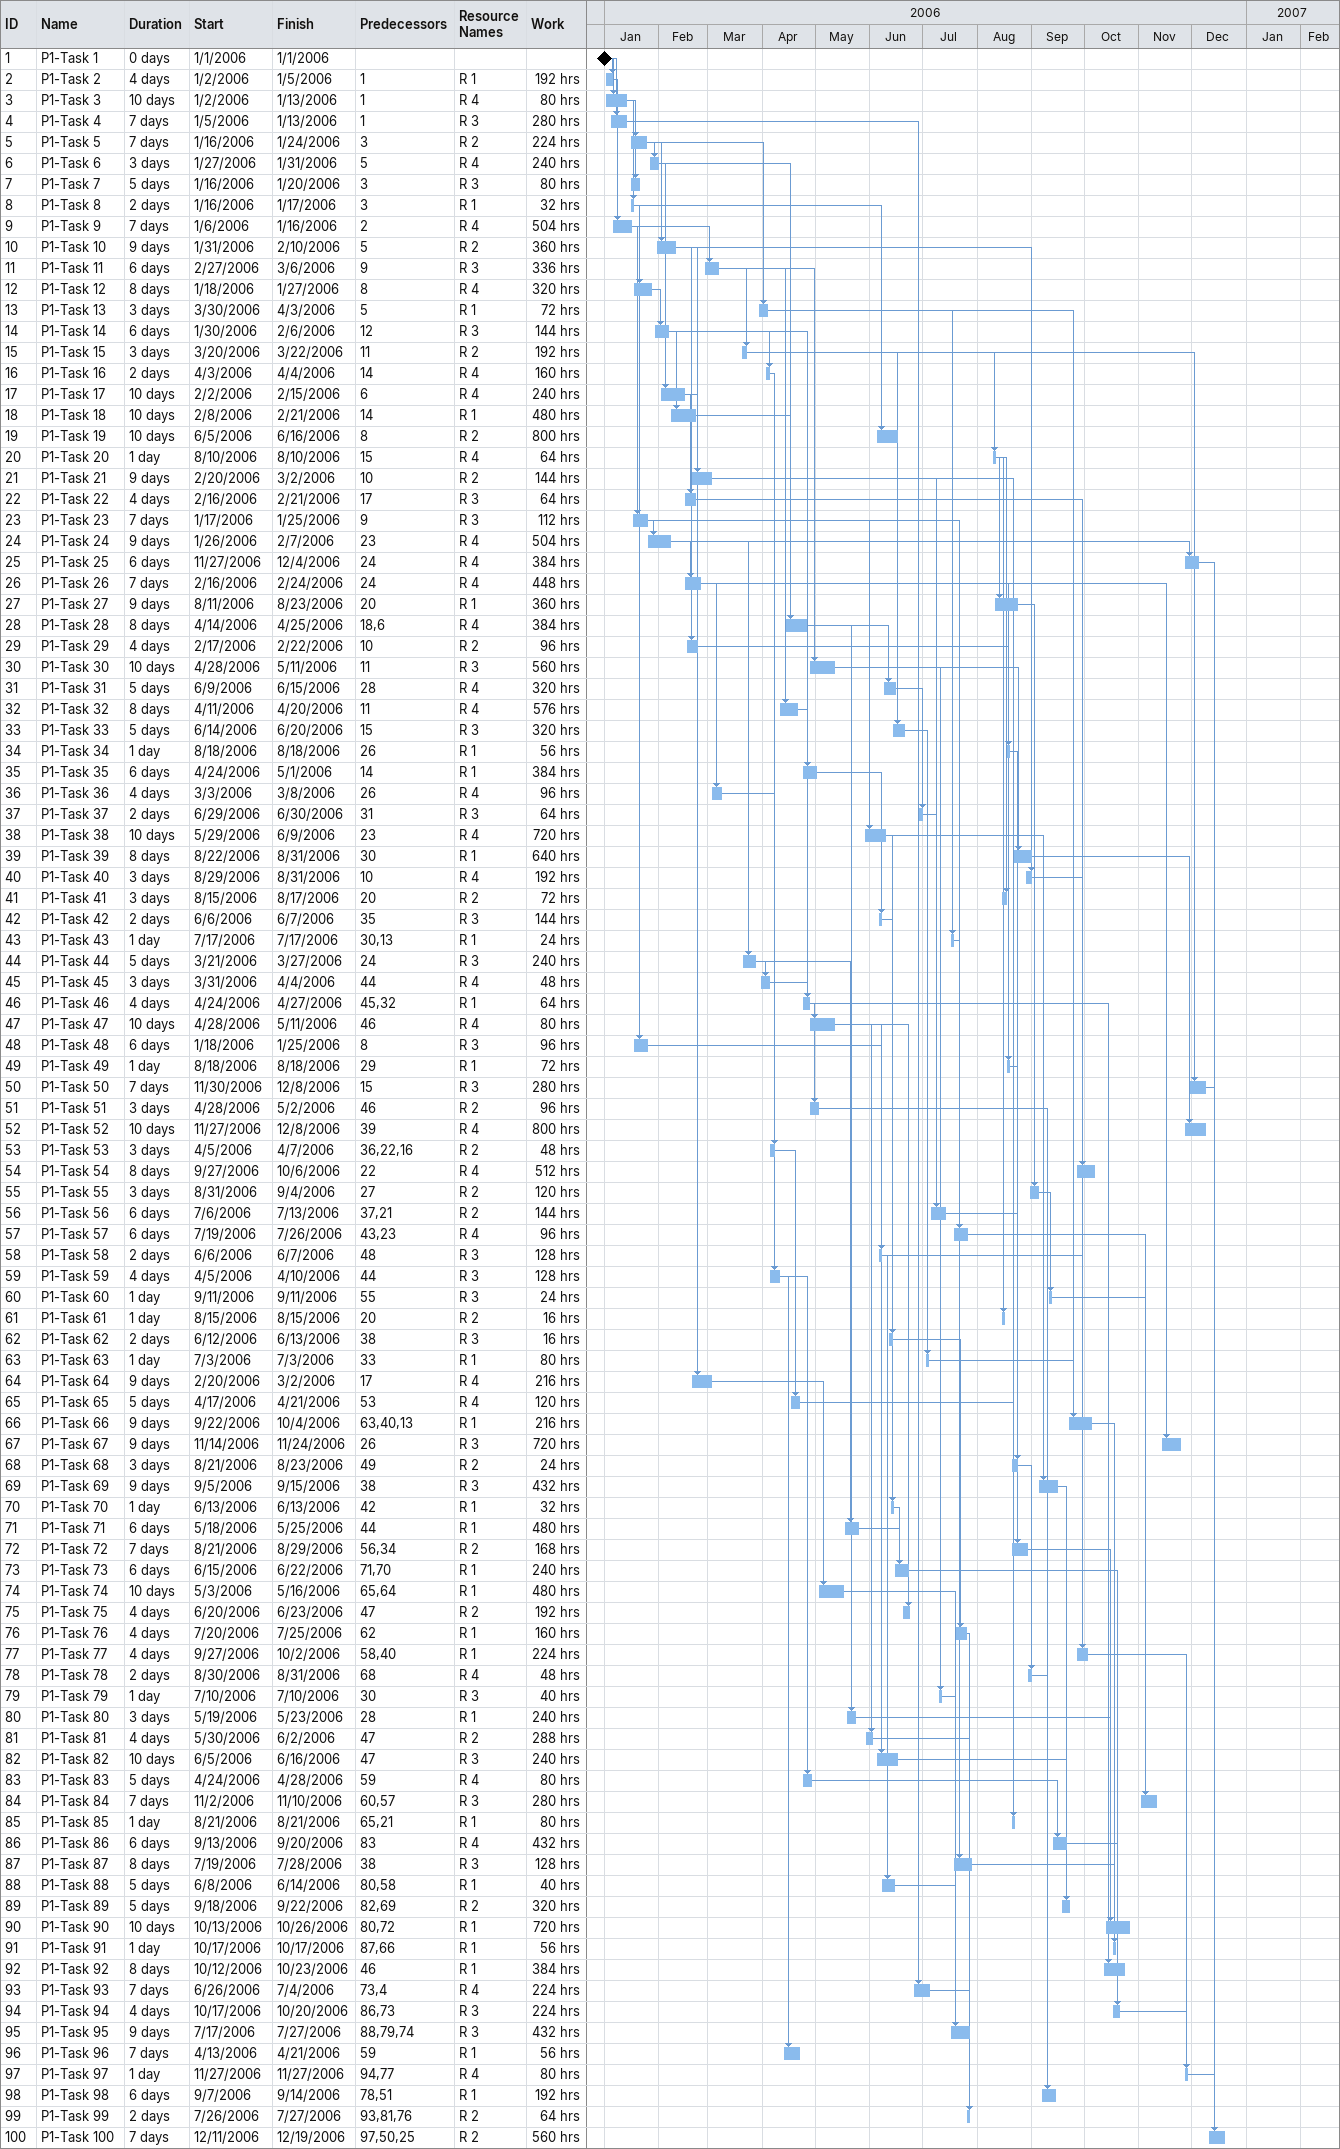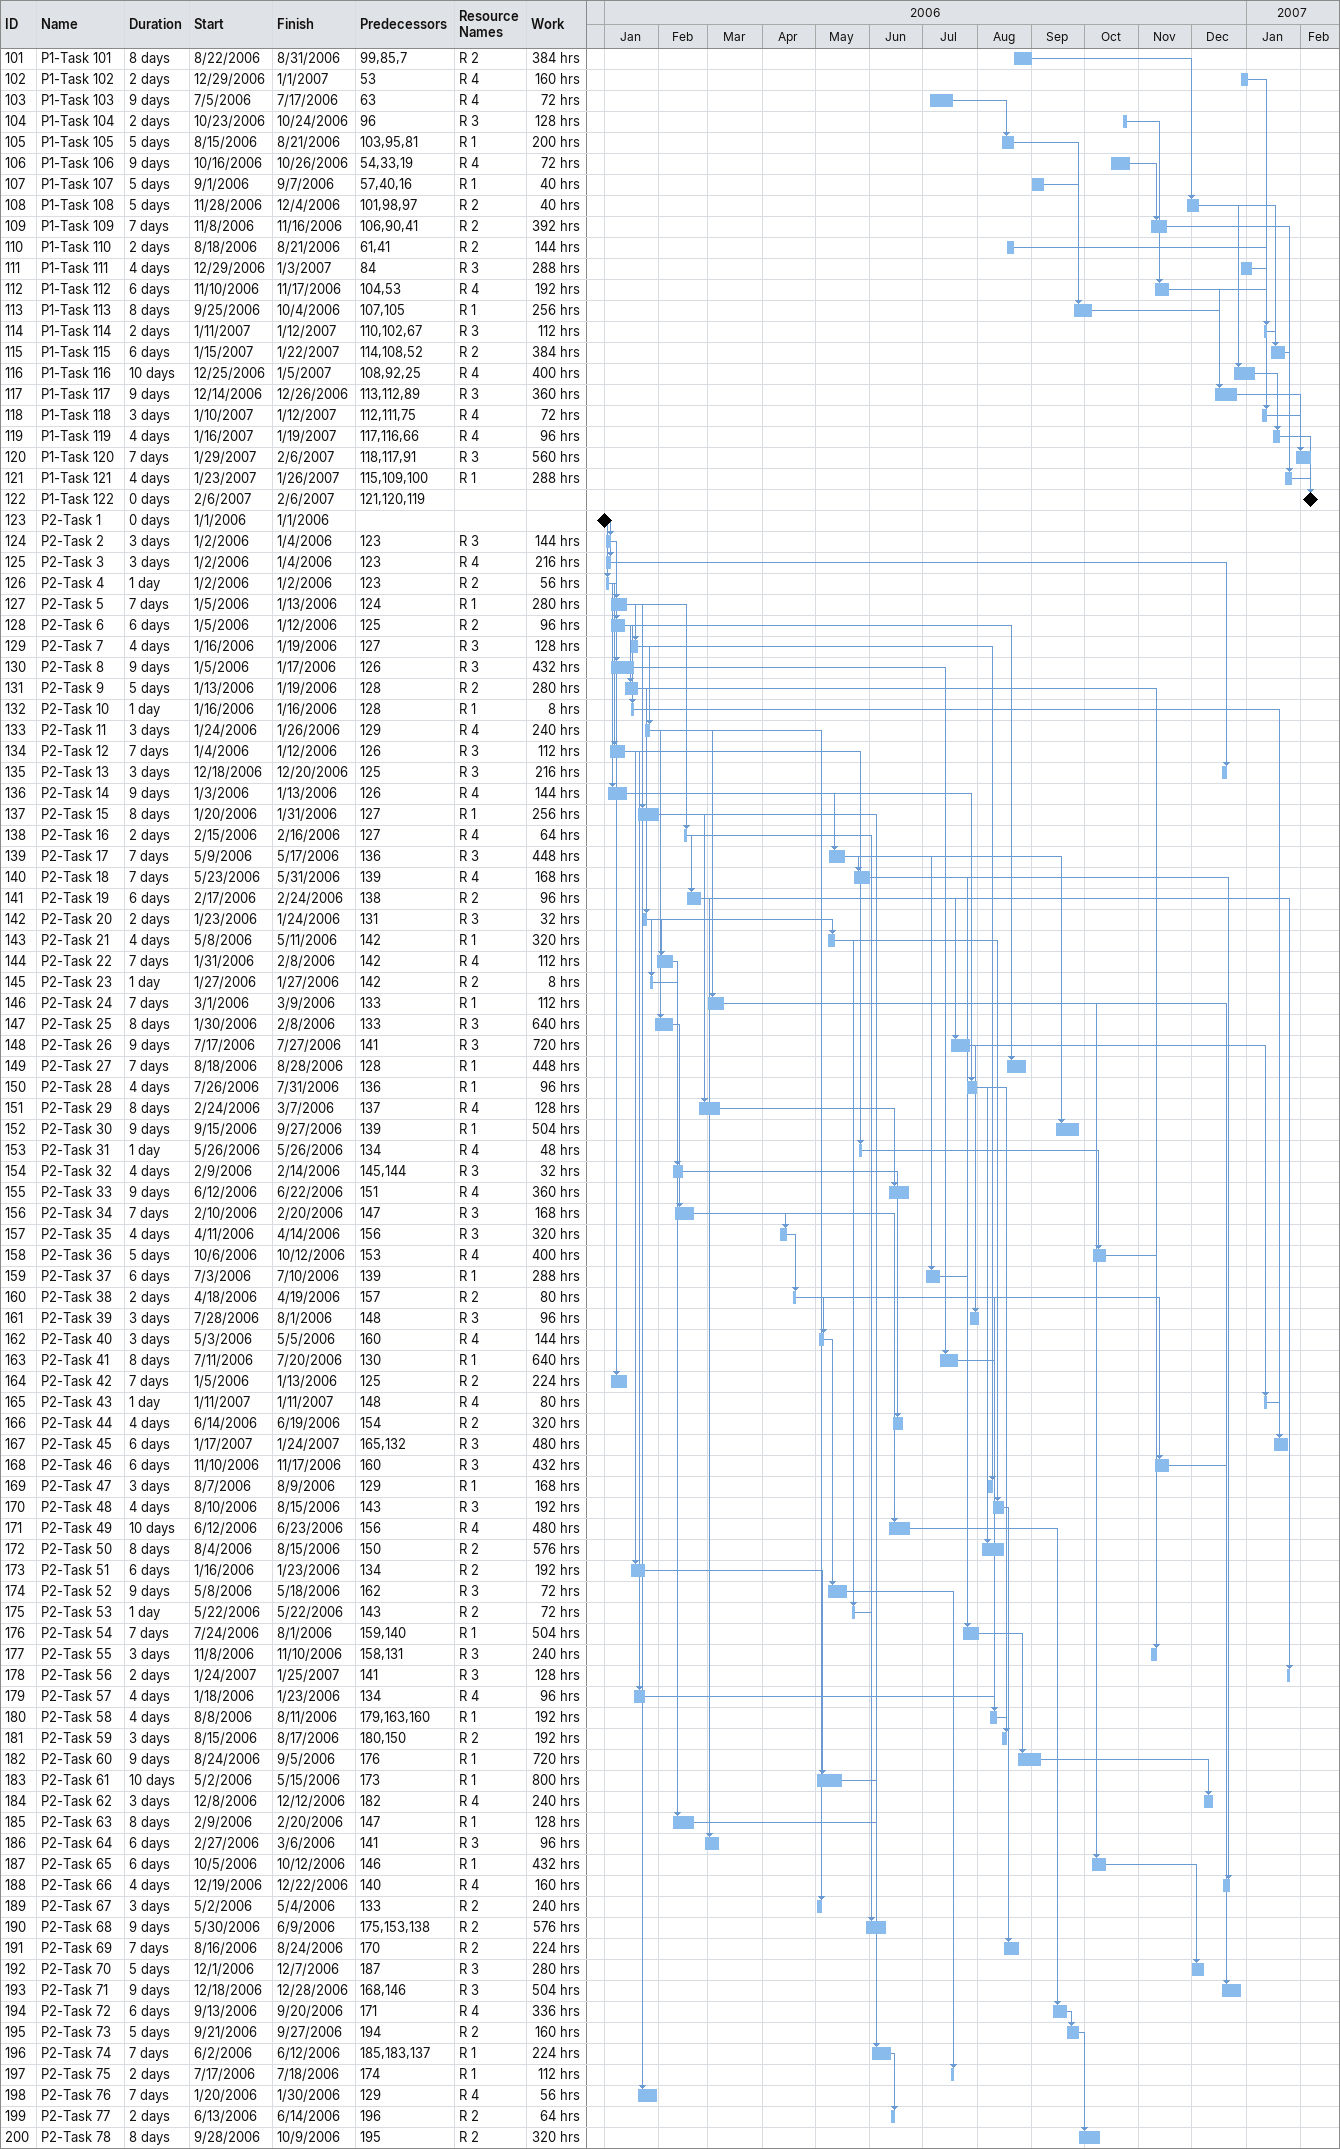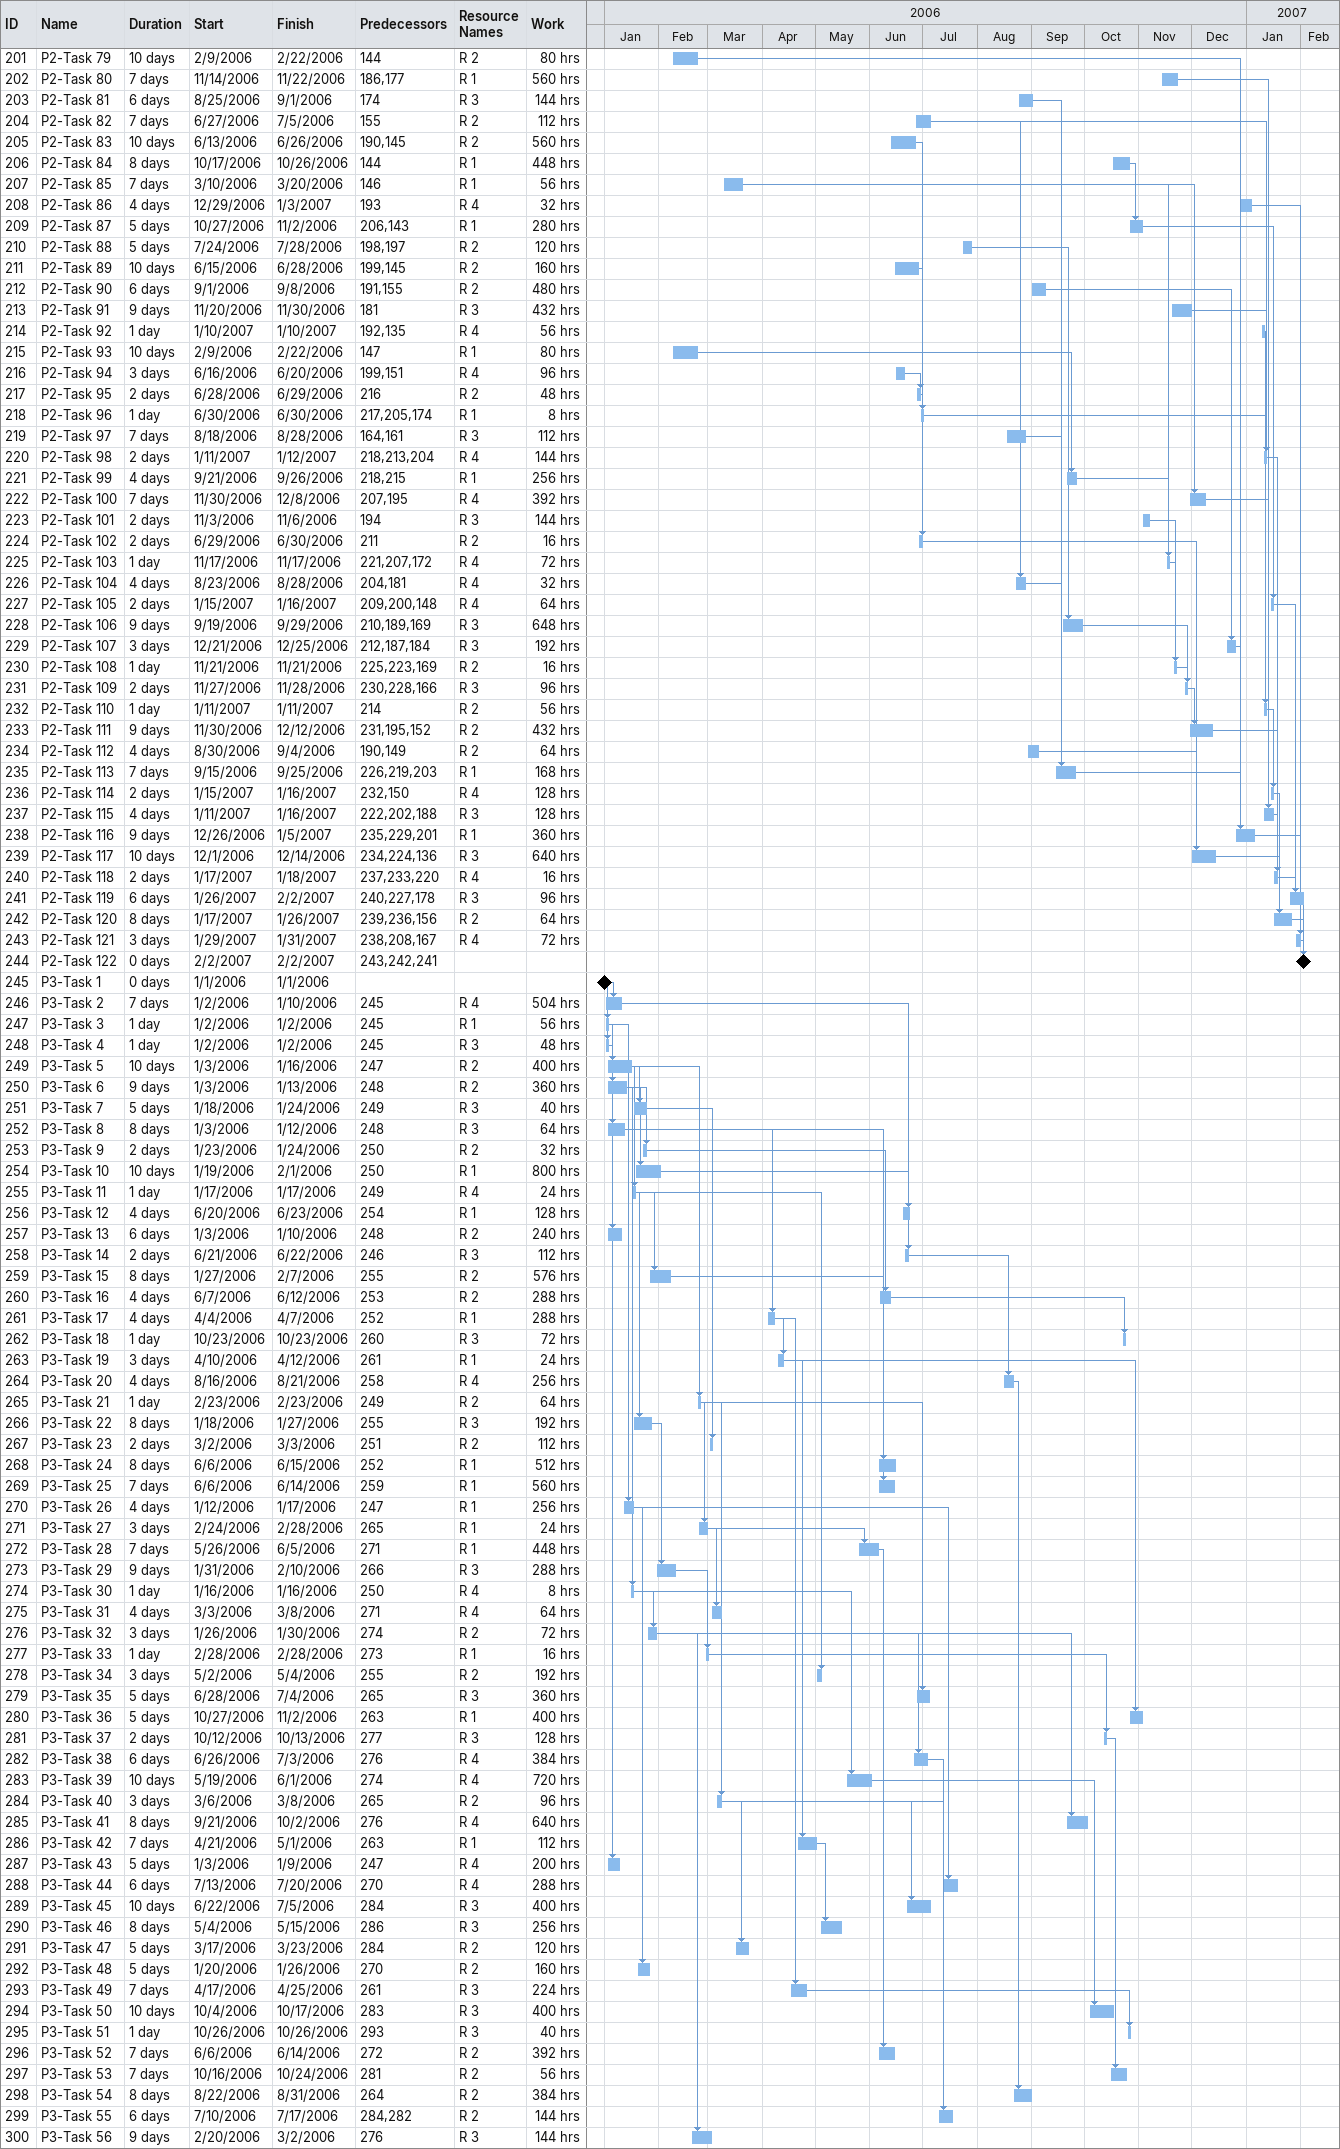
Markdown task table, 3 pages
| ID | Task | Duration | Start | Finish | Predecessors | Resources | Work (h) |
|---|---|---|---|---|---|---|---|
| 1 | P1-Task 1 | 0d | 2006-01-01 | 2006-01-01 |  |  |  |
| 2 | P1-Task 2 | 4d | 2006-01-02 | 2006-01-05 | 1 | R 1 | 192 |
| 3 | P1-Task 3 | 10d | 2006-01-02 | 2006-01-13 | 1 | R 4 | 80 |
| 4 | P1-Task 4 | 7d | 2006-01-05 | 2006-01-13 | 1 | R 3 | 280 |
| 5 | P1-Task 5 | 7d | 2006-01-16 | 2006-01-24 | 3 | R 2 | 224 |
| 6 | P1-Task 6 | 3d | 2006-01-27 | 2006-01-31 | 5 | R 4 | 240 |
| 7 | P1-Task 7 | 5d | 2006-01-16 | 2006-01-20 | 3 | R 3 | 80 |
| 8 | P1-Task 8 | 2d | 2006-01-16 | 2006-01-17 | 3 | R 1 | 32 |
| 9 | P1-Task 9 | 7d | 2006-01-06 | 2006-01-16 | 2 | R 4 | 504 |
| 10 | P1-Task 10 | 9d | 2006-01-31 | 2006-02-10 | 5 | R 2 | 360 |
| 11 | P1-Task 11 | 6d | 2006-02-27 | 2006-03-06 | 9 | R 3 | 336 |
| 12 | P1-Task 12 | 8d | 2006-01-18 | 2006-01-27 | 8 | R 4 | 320 |
| 13 | P1-Task 13 | 3d | 2006-03-30 | 2006-04-03 | 5 | R 1 | 72 |
| 14 | P1-Task 14 | 6d | 2006-01-30 | 2006-02-06 | 12 | R 3 | 144 |
| 15 | P1-Task 15 | 3d | 2006-03-20 | 2006-03-22 | 11 | R 2 | 192 |
| 16 | P1-Task 16 | 2d | 2006-04-03 | 2006-04-04 | 14 | R 4 | 160 |
| 17 | P1-Task 17 | 10d | 2006-02-02 | 2006-02-15 | 6 | R 4 | 240 |
| 18 | P1-Task 18 | 10d | 2006-02-08 | 2006-02-21 | 14 | R 1 | 480 |
| 19 | P1-Task 19 | 10d | 2006-06-05 | 2006-06-16 | 8 | R 2 | 800 |
| 20 | P1-Task 20 | 1d | 2006-08-10 | 2006-08-10 | 15 | R 4 | 64 |
| 21 | P1-Task 21 | 9d | 2006-02-20 | 2006-03-02 | 10 | R 2 | 144 |
| 22 | P1-Task 22 | 4d | 2006-02-16 | 2006-02-21 | 17 | R 3 | 64 |
| 23 | P1-Task 23 | 7d | 2006-01-17 | 2006-01-25 | 9 | R 3 | 112 |
| 24 | P1-Task 24 | 9d | 2006-01-26 | 2006-02-07 | 23 | R 4 | 504 |
| 25 | P1-Task 25 | 6d | 2006-11-27 | 2006-12-04 | 24 | R 4 | 384 |
| 26 | P1-Task 26 | 7d | 2006-02-16 | 2006-02-24 | 24 | R 4 | 448 |
| 27 | P1-Task 27 | 9d | 2006-08-11 | 2006-08-23 | 20 | R 1 | 360 |
| 28 | P1-Task 28 | 8d | 2006-04-14 | 2006-04-25 | 18, 6 | R 4 | 384 |
| 29 | P1-Task 29 | 4d | 2006-02-17 | 2006-02-22 | 10 | R 2 | 96 |
| 30 | P1-Task 30 | 10d | 2006-04-28 | 2006-05-11 | 11 | R 3 | 560 |
| 31 | P1-Task 31 | 5d | 2006-06-09 | 2006-06-15 | 28 | R 4 | 320 |
| 32 | P1-Task 32 | 8d | 2006-04-11 | 2006-04-20 | 11 | R 4 | 576 |
| 33 | P1-Task 33 | 5d | 2006-06-14 | 2006-06-20 | 15 | R 3 | 320 |
| 34 | P1-Task 34 | 1d | 2006-08-18 | 2006-08-18 | 26 | R 1 | 56 |
| 35 | P1-Task 35 | 6d | 2006-04-24 | 2006-05-01 | 14 | R 1 | 384 |
| 36 | P1-Task 36 | 4d | 2006-03-03 | 2006-03-08 | 26 | R 4 | 96 |
| 37 | P1-Task 37 | 2d | 2006-06-29 | 2006-06-30 | 31 | R 3 | 64 |
| 38 | P1-Task 38 | 10d | 2006-05-29 | 2006-06-09 | 23 | R 4 | 720 |
| 39 | P1-Task 39 | 8d | 2006-08-22 | 2006-08-31 | 30 | R 1 | 640 |
| 40 | P1-Task 40 | 3d | 2006-08-29 | 2006-08-31 | 10 | R 4 | 192 |
| 41 | P1-Task 41 | 3d | 2006-08-15 | 2006-08-17 | 20 | R 2 | 72 |
| 42 | P1-Task 42 | 2d | 2006-06-06 | 2006-06-07 | 35 | R 3 | 144 |
| 43 | P1-Task 43 | 1d | 2006-07-17 | 2006-07-17 | 30, 13 | R 1 | 24 |
| 44 | P1-Task 44 | 5d | 2006-03-21 | 2006-03-27 | 24 | R 3 | 240 |
| 45 | P1-Task 45 | 3d | 2006-03-31 | 2006-04-04 | 44 | R 4 | 48 |
| 46 | P1-Task 46 | 4d | 2006-04-24 | 2006-04-27 | 45, 32 | R 1 | 64 |
| 47 | P1-Task 47 | 10d | 2006-04-28 | 2006-05-11 | 46 | R 4 | 80 |
| 48 | P1-Task 48 | 6d | 2006-01-18 | 2006-01-25 | 8 | R 3 | 96 |
| 49 | P1-Task 49 | 1d | 2006-08-18 | 2006-08-18 | 29 | R 1 | 72 |
| 50 | P1-Task 50 | 7d | 2006-11-30 | 2006-12-08 | 15 | R 3 | 280 |
| 51 | P1-Task 51 | 3d | 2006-04-28 | 2006-05-02 | 46 | R 2 | 96 |
| 52 | P1-Task 52 | 10d | 2006-11-27 | 2006-12-08 | 39 | R 4 | 800 |
| 53 | P1-Task 53 | 3d | 2006-04-05 | 2006-04-07 | 36, 22, 16 | R 2 | 48 |
| 54 | P1-Task 54 | 8d | 2006-09-27 | 2006-10-06 | 22 | R 4 | 512 |
| 55 | P1-Task 55 | 3d | 2006-08-31 | 2006-09-04 | 27 | R 2 | 120 |
| 56 | P1-Task 56 | 6d | 2006-07-06 | 2006-07-13 | 37, 21 | R 2 | 144 |
| 57 | P1-Task 57 | 6d | 2006-07-19 | 2006-07-26 | 43, 23 | R 4 | 96 |
| 58 | P1-Task 58 | 2d | 2006-06-06 | 2006-06-07 | 48 | R 3 | 128 |
| 59 | P1-Task 59 | 4d | 2006-04-05 | 2006-04-10 | 44 | R 3 | 128 |
| 60 | P1-Task 60 | 1d | 2006-09-11 | 2006-09-11 | 55 | R 3 | 24 |
| 61 | P1-Task 61 | 1d | 2006-08-15 | 2006-08-15 | 20 | R 2 | 16 |
| 62 | P1-Task 62 | 2d | 2006-06-12 | 2006-06-13 | 38 | R 3 | 16 |
| 63 | P1-Task 63 | 1d | 2006-07-03 | 2006-07-03 | 33 | R 1 | 80 |
| 64 | P1-Task 64 | 9d | 2006-02-20 | 2006-03-02 | 17 | R 4 | 216 |
| 65 | P1-Task 65 | 5d | 2006-04-17 | 2006-04-21 | 53 | R 4 | 120 |
| 66 | P1-Task 66 | 9d | 2006-09-22 | 2006-10-04 | 63, 40, 13 | R 1 | 216 |
| 67 | P1-Task 67 | 9d | 2006-11-14 | 2006-11-24 | 26 | R 3 | 720 |
| 68 | P1-Task 68 | 3d | 2006-08-21 | 2006-08-23 | 49 | R 2 | 24 |
| 69 | P1-Task 69 | 9d | 2006-09-05 | 2006-09-15 | 38 | R 3 | 432 |
| 70 | P1-Task 70 | 1d | 2006-06-13 | 2006-06-13 | 42 | R 1 | 32 |
| 71 | P1-Task 71 | 6d | 2006-05-18 | 2006-05-25 | 44 | R 1 | 480 |
| 72 | P1-Task 72 | 7d | 2006-08-21 | 2006-08-29 | 56, 34 | R 2 | 168 |
| 73 | P1-Task 73 | 6d | 2006-06-15 | 2006-06-22 | 71, 70 | R 1 | 240 |
| 74 | P1-Task 74 | 10d | 2006-05-03 | 2006-05-16 | 65, 64 | R 1 | 480 |
| 75 | P1-Task 75 | 4d | 2006-06-20 | 2006-06-23 | 47 | R 2 | 192 |
| 76 | P1-Task 76 | 4d | 2006-07-20 | 2006-07-25 | 62 | R 1 | 160 |
| 77 | P1-Task 77 | 4d | 2006-09-27 | 2006-10-02 | 58, 40 | R 1 | 224 |
| 78 | P1-Task 78 | 2d | 2006-08-30 | 2006-08-31 | 68 | R 4 | 48 |
| 79 | P1-Task 79 | 1d | 2006-07-10 | 2006-07-10 | 30 | R 3 | 40 |
| 80 | P1-Task 80 | 3d | 2006-05-19 | 2006-05-23 | 28 | R 1 | 240 |
| 81 | P1-Task 81 | 4d | 2006-05-30 | 2006-06-02 | 47 | R 2 | 288 |
| 82 | P1-Task 82 | 10d | 2006-06-05 | 2006-06-16 | 47 | R 3 | 240 |
| 83 | P1-Task 83 | 5d | 2006-04-24 | 2006-04-28 | 59 | R 4 | 80 |
| 84 | P1-Task 84 | 7d | 2006-11-02 | 2006-11-10 | 60, 57 | R 3 | 280 |
| 85 | P1-Task 85 | 1d | 2006-08-21 | 2006-08-21 | 65, 21 | R 1 | 80 |
| 86 | P1-Task 86 | 6d | 2006-09-13 | 2006-09-20 | 83 | R 4 | 432 |
| 87 | P1-Task 87 | 8d | 2006-07-19 | 2006-07-28 | 38 | R 3 | 128 |
| 88 | P1-Task 88 | 5d | 2006-06-08 | 2006-06-14 | 80, 58 | R 1 | 40 |
| 89 | P1-Task 89 | 5d | 2006-09-18 | 2006-09-22 | 82, 69 | R 2 | 320 |
| 90 | P1-Task 90 | 10d | 2006-10-13 | 2006-10-26 | 80, 72 | R 1 | 720 |
| 91 | P1-Task 91 | 1d | 2006-10-17 | 2006-10-17 | 87, 66 | R 1 | 56 |
| 92 | P1-Task 92 | 8d | 2006-10-12 | 2006-10-23 | 46 | R 1 | 384 |
| 93 | P1-Task 93 | 7d | 2006-06-26 | 2006-07-04 | 73, 4 | R 4 | 224 |
| 94 | P1-Task 94 | 4d | 2006-10-17 | 2006-10-20 | 86, 73 | R 3 | 224 |
| 95 | P1-Task 95 | 9d | 2006-07-17 | 2006-07-27 | 88, 79, 74 | R 3 | 432 |
| 96 | P1-Task 96 | 7d | 2006-04-13 | 2006-04-21 | 59 | R 1 | 56 |
| 97 | P1-Task 97 | 1d | 2006-11-27 | 2006-11-27 | 94, 77 | R 4 | 80 |
| 98 | P1-Task 98 | 6d | 2006-09-07 | 2006-09-14 | 78, 51 | R 1 | 192 |
| 99 | P1-Task 99 | 2d | 2006-07-26 | 2006-07-27 | 93, 81, 76 | R 2 | 64 |
| 100 | P1-Task 100 | 7d | 2006-12-11 | 2006-12-19 | 97, 50, 25 | R 2 | 560 |
| 101 | P1-Task 101 | 8d | 2006-08-22 | 2006-08-31 | 99, 85, 7 | R 2 | 384 |
| 102 | P1-Task 102 | 2d | 2006-12-29 | 2007-01-01 | 53 | R 4 | 160 |
| 103 | P1-Task 103 | 9d | 2006-07-05 | 2006-07-17 | 63 | R 4 | 72 |
| 104 | P1-Task 104 | 2d | 2006-10-23 | 2006-10-24 | 96 | R 3 | 128 |
| 105 | P1-Task 105 | 5d | 2006-08-15 | 2006-08-21 | 103, 95, 81 | R 1 | 200 |
| 106 | P1-Task 106 | 9d | 2006-10-16 | 2006-10-26 | 54, 33, 19 | R 4 | 72 |
| 107 | P1-Task 107 | 5d | 2006-09-01 | 2006-09-07 | 57, 40, 16 | R 1 | 40 |
| 108 | P1-Task 108 | 5d | 2006-11-28 | 2006-12-04 | 101, 98, 97 | R 2 | 40 |
| 109 | P1-Task 109 | 7d | 2006-11-08 | 2006-11-16 | 106, 90, 41 | R 2 | 392 |
| 110 | P1-Task 110 | 2d | 2006-08-18 | 2006-08-21 | 61, 41 | R 2 | 144 |
| 111 | P1-Task 111 | 4d | 2006-12-29 | 2007-01-03 | 84 | R 3 | 288 |
| 112 | P1-Task 112 | 6d | 2006-11-10 | 2006-11-17 | 104, 53 | R 4 | 192 |
| 113 | P1-Task 113 | 8d | 2006-09-25 | 2006-10-04 | 107, 105 | R 1 | 256 |
| 114 | P1-Task 114 | 2d | 2007-01-11 | 2007-01-12 | 110, 102, 67 | R 3 | 112 |
| 115 | P1-Task 115 | 6d | 2007-01-15 | 2007-01-22 | 114, 108, 52 | R 2 | 384 |
| 116 | P1-Task 116 | 10d | 2006-12-25 | 2007-01-05 | 108, 92, 25 | R 4 | 400 |
| 117 | P1-Task 117 | 9d | 2006-12-14 | 2006-12-26 | 113, 112, 89 | R 3 | 360 |
| 118 | P1-Task 118 | 3d | 2007-01-10 | 2007-01-12 | 112, 111, 75 | R 4 | 72 |
| 119 | P1-Task 119 | 4d | 2007-01-16 | 2007-01-19 | 117, 116, 66 | R 4 | 96 |
| 120 | P1-Task 120 | 7d | 2007-01-29 | 2007-02-06 | 118, 117, 91 | R 3 | 560 |
| 121 | P1-Task 121 | 4d | 2007-01-23 | 2007-01-26 | 115, 109, 100 | R 1 | 288 |
| 122 | P1-Task 122 | 0d | 2007-02-06 | 2007-02-06 | 121, 120, 119 |  |  |
| 123 | P2-Task 1 | 0d | 2006-01-01 | 2006-01-01 |  |  |  |
| 124 | P2-Task 2 | 3d | 2006-01-02 | 2006-01-04 | 123 | R 3 | 144 |
| 125 | P2-Task 3 | 3d | 2006-01-02 | 2006-01-04 | 123 | R 4 | 216 |
| 126 | P2-Task 4 | 1d | 2006-01-02 | 2006-01-02 | 123 | R 2 | 56 |
| 127 | P2-Task 5 | 7d | 2006-01-05 | 2006-01-13 | 124 | R 1 | 280 |
| 128 | P2-Task 6 | 6d | 2006-01-05 | 2006-01-12 | 125 | R 2 | 96 |
| 129 | P2-Task 7 | 4d | 2006-01-16 | 2006-01-19 | 127 | R 3 | 128 |
| 130 | P2-Task 8 | 9d | 2006-01-05 | 2006-01-17 | 126 | R 3 | 432 |
| 131 | P2-Task 9 | 5d | 2006-01-13 | 2006-01-19 | 128 | R 2 | 280 |
| 132 | P2-Task 10 | 1d | 2006-01-16 | 2006-01-16 | 128 | R 1 | 8 |
| 133 | P2-Task 11 | 3d | 2006-01-24 | 2006-01-26 | 129 | R 4 | 240 |
| 134 | P2-Task 12 | 7d | 2006-01-04 | 2006-01-12 | 126 | R 3 | 112 |
| 135 | P2-Task 13 | 3d | 2006-12-18 | 2006-12-20 | 125 | R 3 | 216 |
| 136 | P2-Task 14 | 9d | 2006-01-03 | 2006-01-13 | 126 | R 4 | 144 |
| 137 | P2-Task 15 | 8d | 2006-01-20 | 2006-01-31 | 127 | R 1 | 256 |
| 138 | P2-Task 16 | 2d | 2006-02-15 | 2006-02-16 | 127 | R 4 | 64 |
| 139 | P2-Task 17 | 7d | 2006-05-09 | 2006-05-17 | 136 | R 3 | 448 |
| 140 | P2-Task 18 | 7d | 2006-05-23 | 2006-05-31 | 139 | R 4 | 168 |
| 141 | P2-Task 19 | 6d | 2006-02-17 | 2006-02-24 | 138 | R 2 | 96 |
| 142 | P2-Task 20 | 2d | 2006-01-23 | 2006-01-24 | 131 | R 3 | 32 |
| 143 | P2-Task 21 | 4d | 2006-05-08 | 2006-05-11 | 142 | R 1 | 320 |
| 144 | P2-Task 22 | 7d | 2006-01-31 | 2006-02-08 | 142 | R 4 | 112 |
| 145 | P2-Task 23 | 1d | 2006-01-27 | 2006-01-27 | 142 | R 2 | 8 |
| 146 | P2-Task 24 | 7d | 2006-03-01 | 2006-03-09 | 133 | R 1 | 112 |
| 147 | P2-Task 25 | 8d | 2006-01-30 | 2006-02-08 | 133 | R 3 | 640 |
| 148 | P2-Task 26 | 9d | 2006-07-17 | 2006-07-27 | 141 | R 3 | 720 |
| 149 | P2-Task 27 | 7d | 2006-08-18 | 2006-08-28 | 128 | R 1 | 448 |
| 150 | P2-Task 28 | 4d | 2006-07-26 | 2006-07-31 | 136 | R 1 | 96 |
| 151 | P2-Task 29 | 8d | 2006-02-24 | 2006-03-07 | 137 | R 4 | 128 |
| 152 | P2-Task 30 | 9d | 2006-09-15 | 2006-09-27 | 139 | R 1 | 504 |
| 153 | P2-Task 31 | 1d | 2006-05-26 | 2006-05-26 | 134 | R 4 | 48 |
| 154 | P2-Task 32 | 4d | 2006-02-09 | 2006-02-14 | 145, 144 | R 3 | 32 |
| 155 | P2-Task 33 | 9d | 2006-06-12 | 2006-06-22 | 151 | R 4 | 360 |
| 156 | P2-Task 34 | 7d | 2006-02-10 | 2006-02-20 | 147 | R 3 | 168 |
| 157 | P2-Task 35 | 4d | 2006-04-11 | 2006-04-14 | 156 | R 3 | 320 |
| 158 | P2-Task 36 | 5d | 2006-10-06 | 2006-10-12 | 153 | R 4 | 400 |
| 159 | P2-Task 37 | 6d | 2006-07-03 | 2006-07-10 | 139 | R 1 | 288 |
| 160 | P2-Task 38 | 2d | 2006-04-18 | 2006-04-19 | 157 | R 2 | 80 |
| 161 | P2-Task 39 | 3d | 2006-07-28 | 2006-08-01 | 148 | R 3 | 96 |
| 162 | P2-Task 40 | 3d | 2006-05-03 | 2006-05-05 | 160 | R 4 | 144 |
| 163 | P2-Task 41 | 8d | 2006-07-11 | 2006-07-20 | 130 | R 1 | 640 |
| 164 | P2-Task 42 | 7d | 2006-01-05 | 2006-01-13 | 125 | R 2 | 224 |
| 165 | P2-Task 43 | 1d | 2007-01-11 | 2007-01-11 | 148 | R 4 | 80 |
| 166 | P2-Task 44 | 4d | 2006-06-14 | 2006-06-19 | 154 | R 2 | 320 |
| 167 | P2-Task 45 | 6d | 2007-01-17 | 2007-01-24 | 165, 132 | R 3 | 480 |
| 168 | P2-Task 46 | 6d | 2006-11-10 | 2006-11-17 | 160 | R 3 | 432 |
| 169 | P2-Task 47 | 3d | 2006-08-07 | 2006-08-09 | 129 | R 1 | 168 |
| 170 | P2-Task 48 | 4d | 2006-08-10 | 2006-08-15 | 143 | R 3 | 192 |
| 171 | P2-Task 49 | 10d | 2006-06-12 | 2006-06-23 | 156 | R 4 | 480 |
| 172 | P2-Task 50 | 8d | 2006-08-04 | 2006-08-15 | 150 | R 2 | 576 |
| 173 | P2-Task 51 | 6d | 2006-01-16 | 2006-01-23 | 134 | R 2 | 192 |
| 174 | P2-Task 52 | 9d | 2006-05-08 | 2006-05-18 | 162 | R 3 | 72 |
| 175 | P2-Task 53 | 1d | 2006-05-22 | 2006-05-22 | 143 | R 2 | 72 |
| 176 | P2-Task 54 | 7d | 2006-07-24 | 2006-08-01 | 159, 140 | R 1 | 504 |
| 177 | P2-Task 55 | 3d | 2006-11-08 | 2006-11-10 | 158, 131 | R 3 | 240 |
| 178 | P2-Task 56 | 2d | 2007-01-24 | 2007-01-25 | 141 | R 3 | 128 |
| 179 | P2-Task 57 | 4d | 2006-01-18 | 2006-01-23 | 134 | R 4 | 96 |
| 180 | P2-Task 58 | 4d | 2006-08-08 | 2006-08-11 | 179, 163, 160 | R 1 | 192 |
| 181 | P2-Task 59 | 3d | 2006-08-15 | 2006-08-17 | 180, 150 | R 2 | 192 |
| 182 | P2-Task 60 | 9d | 2006-08-24 | 2006-09-05 | 176 | R 1 | 720 |
| 183 | P2-Task 61 | 10d | 2006-05-02 | 2006-05-15 | 173 | R 1 | 800 |
| 184 | P2-Task 62 | 3d | 2006-12-08 | 2006-12-12 | 182 | R 4 | 240 |
| 185 | P2-Task 63 | 8d | 2006-02-09 | 2006-02-20 | 147 | R 1 | 128 |
| 186 | P2-Task 64 | 6d | 2006-02-27 | 2006-03-06 | 141 | R 3 | 96 |
| 187 | P2-Task 65 | 6d | 2006-10-05 | 2006-10-12 | 146 | R 1 | 432 |
| 188 | P2-Task 66 | 4d | 2006-12-19 | 2006-12-22 | 140 | R 4 | 160 |
| 189 | P2-Task 67 | 3d | 2006-05-02 | 2006-05-04 | 133 | R 2 | 240 |
| 190 | P2-Task 68 | 9d | 2006-05-30 | 2006-06-09 | 175, 153, 138 | R 2 | 576 |
| 191 | P2-Task 69 | 7d | 2006-08-16 | 2006-08-24 | 170 | R 2 | 224 |
| 192 | P2-Task 70 | 5d | 2006-12-01 | 2006-12-07 | 187 | R 3 | 280 |
| 193 | P2-Task 71 | 9d | 2006-12-18 | 2006-12-28 | 168, 146 | R 3 | 504 |
| 194 | P2-Task 72 | 6d | 2006-09-13 | 2006-09-20 | 171 | R 4 | 336 |
| 195 | P2-Task 73 | 5d | 2006-09-21 | 2006-09-27 | 194 | R 2 | 160 |
| 196 | P2-Task 74 | 7d | 2006-06-02 | 2006-06-12 | 185, 183, 137 | R 1 | 224 |
| 197 | P2-Task 75 | 2d | 2006-07-17 | 2006-07-18 | 174 | R 1 | 112 |
| 198 | P2-Task 76 | 7d | 2006-01-20 | 2006-01-30 | 129 | R 4 | 56 |
| 199 | P2-Task 77 | 2d | 2006-06-13 | 2006-06-14 | 196 | R 2 | 64 |
| 200 | P2-Task 78 | 8d | 2006-09-28 | 2006-10-09 | 195 | R 2 | 320 |
| 201 | P2-Task 79 | 10d | 2006-02-09 | 2006-02-22 | 144 | R 2 | 80 |
| 202 | P2-Task 80 | 7d | 2006-11-14 | 2006-11-22 | 186, 177 | R 1 | 560 |
| 203 | P2-Task 81 | 6d | 2006-08-25 | 2006-09-01 | 174 | R 3 | 144 |
| 204 | P2-Task 82 | 7d | 2006-06-27 | 2006-07-05 | 155 | R 2 | 112 |
| 205 | P2-Task 83 | 10d | 2006-06-13 | 2006-06-26 | 190, 145 | R 2 | 560 |
| 206 | P2-Task 84 | 8d | 2006-10-17 | 2006-10-26 | 144 | R 1 | 448 |
| 207 | P2-Task 85 | 7d | 2006-03-10 | 2006-03-20 | 146 | R 1 | 56 |
| 208 | P2-Task 86 | 4d | 2006-12-29 | 2007-01-03 | 193 | R 4 | 32 |
| 209 | P2-Task 87 | 5d | 2006-10-27 | 2006-11-02 | 206, 143 | R 1 | 280 |
| 210 | P2-Task 88 | 5d | 2006-07-24 | 2006-07-28 | 198, 197 | R 2 | 120 |
| 211 | P2-Task 89 | 10d | 2006-06-15 | 2006-06-28 | 199, 145 | R 2 | 160 |
| 212 | P2-Task 90 | 6d | 2006-09-01 | 2006-09-08 | 191, 155 | R 2 | 480 |
| 213 | P2-Task 91 | 9d | 2006-11-20 | 2006-11-30 | 181 | R 3 | 432 |
| 214 | P2-Task 92 | 1d | 2007-01-10 | 2007-01-10 | 192, 135 | R 4 | 56 |
| 215 | P2-Task 93 | 10d | 2006-02-09 | 2006-02-22 | 147 | R 1 | 80 |
| 216 | P2-Task 94 | 3d | 2006-06-16 | 2006-06-20 | 199, 151 | R 4 | 96 |
| 217 | P2-Task 95 | 2d | 2006-06-28 | 2006-06-29 | 216 | R 2 | 48 |
| 218 | P2-Task 96 | 1d | 2006-06-30 | 2006-06-30 | 217, 205, 174 | R 1 | 8 |
| 219 | P2-Task 97 | 7d | 2006-08-18 | 2006-08-28 | 164, 161 | R 3 | 112 |
| 220 | P2-Task 98 | 2d | 2007-01-11 | 2007-01-12 | 218, 213, 204 | R 4 | 144 |
| 221 | P2-Task 99 | 4d | 2006-09-21 | 2006-09-26 | 218, 215 | R 1 | 256 |
| 222 | P2-Task 100 | 7d | 2006-11-30 | 2006-12-08 | 207, 195 | R 4 | 392 |
| 223 | P2-Task 101 | 2d | 2006-11-03 | 2006-11-06 | 194 | R 3 | 144 |
| 224 | P2-Task 102 | 2d | 2006-06-29 | 2006-06-30 | 211 | R 2 | 16 |
| 225 | P2-Task 103 | 1d | 2006-11-17 | 2006-11-17 | 221, 207, 172 | R 4 | 72 |
| 226 | P2-Task 104 | 4d | 2006-08-23 | 2006-08-28 | 204, 181 | R 4 | 32 |
| 227 | P2-Task 105 | 2d | 2007-01-15 | 2007-01-16 | 209, 200, 148 | R 4 | 64 |
| 228 | P2-Task 106 | 9d | 2006-09-19 | 2006-09-29 | 210, 189, 169 | R 3 | 648 |
| 229 | P2-Task 107 | 3d | 2006-12-21 | 2006-12-25 | 212, 187, 184 | R 3 | 192 |
| 230 | P2-Task 108 | 1d | 2006-11-21 | 2006-11-21 | 225, 223, 169 | R 2 | 16 |
| 231 | P2-Task 109 | 2d | 2006-11-27 | 2006-11-28 | 230, 228, 166 | R 3 | 96 |
| 232 | P2-Task 110 | 1d | 2007-01-11 | 2007-01-11 | 214 | R 2 | 56 |
| 233 | P2-Task 111 | 9d | 2006-11-30 | 2006-12-12 | 231, 195, 152 | R 2 | 432 |
| 234 | P2-Task 112 | 4d | 2006-08-30 | 2006-09-04 | 190, 149 | R 2 | 64 |
| 235 | P2-Task 113 | 7d | 2006-09-15 | 2006-09-25 | 226, 219, 203 | R 1 | 168 |
| 236 | P2-Task 114 | 2d | 2007-01-15 | 2007-01-16 | 232, 150 | R 4 | 128 |
| 237 | P2-Task 115 | 4d | 2007-01-11 | 2007-01-16 | 222, 202, 188 | R 3 | 128 |
| 238 | P2-Task 116 | 9d | 2006-12-26 | 2007-01-05 | 235, 229, 201 | R 1 | 360 |
| 239 | P2-Task 117 | 10d | 2006-12-01 | 2006-12-14 | 234, 224, 136 | R 3 | 640 |
| 240 | P2-Task 118 | 2d | 2007-01-17 | 2007-01-18 | 237, 233, 220 | R 4 | 16 |
| 241 | P2-Task 119 | 6d | 2007-01-26 | 2007-02-02 | 240, 227, 178 | R 3 | 96 |
| 242 | P2-Task 120 | 8d | 2007-01-17 | 2007-01-26 | 239, 236, 156 | R 2 | 64 |
| 243 | P2-Task 121 | 3d | 2007-01-29 | 2007-01-31 | 238, 208, 167 | R 4 | 72 |
| 244 | P2-Task 122 | 0d | 2007-02-02 | 2007-02-02 | 243, 242, 241 |  |  |
| 245 | P3-Task 1 | 0d | 2006-01-01 | 2006-01-01 |  |  |  |
| 246 | P3-Task 2 | 7d | 2006-01-02 | 2006-01-10 | 245 | R 4 | 504 |
| 247 | P3-Task 3 | 1d | 2006-01-02 | 2006-01-02 | 245 | R 1 | 56 |
| 248 | P3-Task 4 | 1d | 2006-01-02 | 2006-01-02 | 245 | R 3 | 48 |
| 249 | P3-Task 5 | 10d | 2006-01-03 | 2006-01-16 | 247 | R 2 | 400 |
| 250 | P3-Task 6 | 9d | 2006-01-03 | 2006-01-13 | 248 | R 2 | 360 |
| 251 | P3-Task 7 | 5d | 2006-01-18 | 2006-01-24 | 249 | R 3 | 40 |
| 252 | P3-Task 8 | 8d | 2006-01-03 | 2006-01-12 | 248 | R 3 | 64 |
| 253 | P3-Task 9 | 2d | 2006-01-23 | 2006-01-24 | 250 | R 2 | 32 |
| 254 | P3-Task 10 | 10d | 2006-01-19 | 2006-02-01 | 250 | R 1 | 800 |
| 255 | P3-Task 11 | 1d | 2006-01-17 | 2006-01-17 | 249 | R 4 | 24 |
| 256 | P3-Task 12 | 4d | 2006-06-20 | 2006-06-23 | 254 | R 1 | 128 |
| 257 | P3-Task 13 | 6d | 2006-01-03 | 2006-01-10 | 248 | R 2 | 240 |
| 258 | P3-Task 14 | 2d | 2006-06-21 | 2006-06-22 | 246 | R 3 | 112 |
| 259 | P3-Task 15 | 8d | 2006-01-27 | 2006-02-07 | 255 | R 2 | 576 |
| 260 | P3-Task 16 | 4d | 2006-06-07 | 2006-06-12 | 253 | R 2 | 288 |
| 261 | P3-Task 17 | 4d | 2006-04-04 | 2006-04-07 | 252 | R 1 | 288 |
| 262 | P3-Task 18 | 1d | 2006-10-23 | 2006-10-23 | 260 | R 3 | 72 |
| 263 | P3-Task 19 | 3d | 2006-04-10 | 2006-04-12 | 261 | R 1 | 24 |
| 264 | P3-Task 20 | 4d | 2006-08-16 | 2006-08-21 | 258 | R 4 | 256 |
| 265 | P3-Task 21 | 1d | 2006-02-23 | 2006-02-23 | 249 | R 2 | 64 |
| 266 | P3-Task 22 | 8d | 2006-01-18 | 2006-01-27 | 255 | R 3 | 192 |
| 267 | P3-Task 23 | 2d | 2006-03-02 | 2006-03-03 | 251 | R 2 | 112 |
| 268 | P3-Task 24 | 8d | 2006-06-06 | 2006-06-15 | 252 | R 1 | 512 |
| 269 | P3-Task 25 | 7d | 2006-06-06 | 2006-06-14 | 259 | R 1 | 560 |
| 270 | P3-Task 26 | 4d | 2006-01-12 | 2006-01-17 | 247 | R 1 | 256 |
| 271 | P3-Task 27 | 3d | 2006-02-24 | 2006-02-28 | 265 | R 1 | 24 |
| 272 | P3-Task 28 | 7d | 2006-05-26 | 2006-06-05 | 271 | R 1 | 448 |
| 273 | P3-Task 29 | 9d | 2006-01-31 | 2006-02-10 | 266 | R 3 | 288 |
| 274 | P3-Task 30 | 1d | 2006-01-16 | 2006-01-16 | 250 | R 4 | 8 |
| 275 | P3-Task 31 | 4d | 2006-03-03 | 2006-03-08 | 271 | R 4 | 64 |
| 276 | P3-Task 32 | 3d | 2006-01-26 | 2006-01-30 | 274 | R 2 | 72 |
| 277 | P3-Task 33 | 1d | 2006-02-28 | 2006-02-28 | 273 | R 1 | 16 |
| 278 | P3-Task 34 | 3d | 2006-05-02 | 2006-05-04 | 255 | R 2 | 192 |
| 279 | P3-Task 35 | 5d | 2006-06-28 | 2006-07-04 | 265 | R 3 | 360 |
| 280 | P3-Task 36 | 5d | 2006-10-27 | 2006-11-02 | 263 | R 1 | 400 |
| 281 | P3-Task 37 | 2d | 2006-10-12 | 2006-10-13 | 277 | R 3 | 128 |
| 282 | P3-Task 38 | 6d | 2006-06-26 | 2006-07-03 | 276 | R 4 | 384 |
| 283 | P3-Task 39 | 10d | 2006-05-19 | 2006-06-01 | 274 | R 4 | 720 |
| 284 | P3-Task 40 | 3d | 2006-03-06 | 2006-03-08 | 265 | R 2 | 96 |
| 285 | P3-Task 41 | 8d | 2006-09-21 | 2006-10-02 | 276 | R 4 | 640 |
| 286 | P3-Task 42 | 7d | 2006-04-21 | 2006-05-01 | 263 | R 1 | 112 |
| 287 | P3-Task 43 | 5d | 2006-01-03 | 2006-01-09 | 247 | R 4 | 200 |
| 288 | P3-Task 44 | 6d | 2006-07-13 | 2006-07-20 | 270 | R 4 | 288 |
| 289 | P3-Task 45 | 10d | 2006-06-22 | 2006-07-05 | 284 | R 3 | 400 |
| 290 | P3-Task 46 | 8d | 2006-05-04 | 2006-05-15 | 286 | R 3 | 256 |
| 291 | P3-Task 47 | 5d | 2006-03-17 | 2006-03-23 | 284 | R 2 | 120 |
| 292 | P3-Task 48 | 5d | 2006-01-20 | 2006-01-26 | 270 | R 2 | 160 |
| 293 | P3-Task 49 | 7d | 2006-04-17 | 2006-04-25 | 261 | R 3 | 224 |
| 294 | P3-Task 50 | 10d | 2006-10-04 | 2006-10-17 | 283 | R 3 | 400 |
| 295 | P3-Task 51 | 1d | 2006-10-26 | 2006-10-26 | 293 | R 3 | 40 |
| 296 | P3-Task 52 | 7d | 2006-06-06 | 2006-06-14 | 272 | R 2 | 392 |
| 297 | P3-Task 53 | 7d | 2006-10-16 | 2006-10-24 | 281 | R 2 | 56 |
| 298 | P3-Task 54 | 8d | 2006-08-22 | 2006-08-31 | 264 | R 2 | 384 |
| 299 | P3-Task 55 | 6d | 2006-07-10 | 2006-07-17 | 284, 282 | R 2 | 144 |
| 300 | P3-Task 56 | 9d | 2006-02-20 | 2006-03-02 | 276 | R 3 | 144 |
